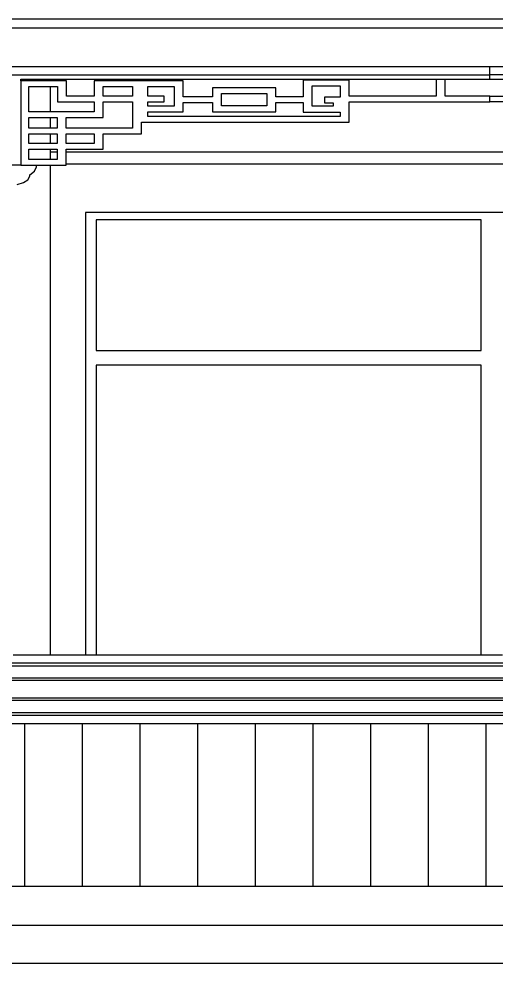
# Model space of a CAD drawing. Extents: x -24961 to 905641, y -154323 to 635957.
# Drawn here: x 414500 to 416471, y -115572 to -111672 of the extents above; entities that cross this region are included whole.
import ezdxf

# ---------------------------------------------------------------- set-up
doc = ezdxf.new("R2010")
doc.units = 0
doc.header["$LTSCALE"] = 1000
doc.header["$MEASUREMENT"] = 0
doc.layers.add('DOTE', color=1, linetype='Continuous')
doc.layers.add('窗', color=154, linetype='Continuous')

msp = doc.modelspace()

# ---------------------------------------------------------------- hatches: boundary and pattern name
h = msp.add_hatch()
h.set_pattern_fill('ANSI31', color=251, scale=150, angle=45)
h.set_pattern_definition([(90, (199497.05, 453805.97), (-238.125, 4e-14), [])])
h.paths.add_polyline_path([(406165.8, -115254.5), (430990.6, -115254.5), (430990.6, -114581.8), (406165.8, -114581.8)])

# ---------------------------------------------------------------- linework, layer by layer
for p, q in [((406028.2, -111708.5), (431128.2, -111708.5)), ((414418.2, -111868.5), (416444.2, -111868.5)), ((416444.2, -111902.6), (416444.2, -111868.5)), ((416444.2, -111868.5), (418488.2, -111868.5)), ((414459.5, -111902.6), (416444.2, -111902.6)), ((414507.1, -111928.2), (414507.1, -111921.4)), ((414507.1, -111921.4), (414628.2, -111921.4)), ((414507.1, -111928.2), (414507.1, -112276.1)), ((414628.2, -111928.2), (414507.1, -111928.2)), ((414628.2, -111921.4), (416223, -111921.4)), ((414628.2, -111921.4), (414628.2, -111921.9)), ((416223, -111921.9), (414628.2, -111921.9)), ((414628.2, -111921.9), (414628.2, -111928.2)), ((414696.4, -111928.2), (414628.2, -111928.2)), ((414696.4, -111991.2), (414696.4, -111928.2)), ((414811, -111927.7), (414811.1, -111991.2)), ((415178.1, -111927.7), (414811, -111927.7)), ((415178.1, -111994.1), (415178.1, -111927.7)), ((415673.5, -111925.5), (415673.5, -111994.1)), ((415863.9, -111925.5), (415673.5, -111925.5)), ((415863.9, -111991.3), (415863.9, -111925.5)), ((416223, -111921.4), (416260.2, -111921.4)), ((416223, -111921.4), (416223, -111921.9)), ((416223, -111921.9), (416223, -111991.3)), ((416260.2, -111921.9), (416260.2, -111921.4)), ((416260.2, -111921.4), (416444.2, -111921.4)), ((416628.1, -111921.9), (416260.2, -111921.9)), ((416260.2, -111991.3), (416260.2, -111921.9)), ((418428.8, -111902.6), (416444.2, -111902.6)), ((416444.2, -111921.4), (416444.2, -111902.6)), ((416444.2, -111921.4), (416628.1, -111921.4)), ((414540.7, -112055.6), (414540.7, -111951.7)), ((414540.7, -111951.7), (414628.2, -111951.7)), ((414628.2, -111951.7), (414628.2, -112055.6)), ((414628.2, -111951.7), (414659.2, -111951.7)), ((414659.2, -111951.7), (414659.2, -112014.6)), ((414848.2, -111951.1), (414969.4, -111951.1)), ((414848.2, -111991.2), (414848.2, -111951.1)), ((414969.4, -111951.1), (414969.4, -111991.2)), ((415032.1, -111951.1), (415140.9, -111951.1)), ((415032.1, -111991.2), (415032.1, -111951.1)), ((415140.9, -111951.1), (415140.9, -112032.4)), ((415298.8, -111956.4), (415298.8, -111994.1)), ((415561.3, -111956.4), (415298.8, -111956.4)), ((415561.3, -111994.1), (415561.3, -111956.4)), ((415710.7, -111948.9), (415826.7, -111948.9)), ((415710.7, -112033), (415710.7, -111948.9)), ((415826.7, -111948.9), (415826.7, -111994.9)), ((414811.1, -111991.2), (414696.4, -111991.2)), ((414969.4, -111991.2), (414848.2, -111991.2)), ((415099.8, -111991.2), (415032.1, -111991.2)), ((415099.8, -112014.6), (415099.8, -111991.2)), ((415298.8, -111994.1), (415178.1, -111994.1)), ((415336, -112031.7), (415336, -111979.9)), ((415336, -111979.9), (415524.1, -111979.9)), ((415524.1, -111979.9), (415524.1, -112031.7)), ((415673.5, -111994.1), (415561.3, -111994.1)), ((415761.6, -111994.9), (415761.6, -112018.3)), ((415826.7, -111994.9), (415761.6, -111994.9)), ((416223, -111991.3), (415863.9, -111991.3)), ((416444.2, -111991.3), (416260.2, -111991.3)), ((416444.2, -112014.8), (416444.2, -111991.3)), ((416444.2, -111991.3), (416628.1, -111991.3)), ((414659.2, -112014.6), (414811, -112014.6)), ((414811, -112014.6), (414811, -112055.6)), ((414848.3, -112014.6), (414969.4, -112014.6)), ((414848.3, -112079), (414848.3, -112014.6)), ((414969.4, -112014.6), (414969.4, -112123)), ((415032.1, -112014.6), (415099.8, -112014.6)), ((415032.1, -112032.4), (415032.1, -112014.6)), ((415140.9, -112032.4), (415032.1, -112032.4)), ((415178.1, -112017.5), (415298.8, -112017.5)), ((415178.1, -112055.8), (415178.1, -112017.5)), ((415298.8, -112017.5), (415298.8, -112055.2)), ((415524.1, -112031.7), (415336, -112031.7)), ((415561.3, -112017.5), (415673.5, -112017.5)), ((415561.3, -112055.2), (415561.3, -112017.5)), ((415673.5, -112017.5), (415673.5, -112056.5)), ((415797.3, -112033), (415710.7, -112033)), ((415761.6, -112018.3), (415797.3, -112018.3)), ((415797.3, -112018.3), (415797.3, -112033)), ((415863.9, -112014.8), (416444.2, -112014.8)), ((415863.9, -112098.6), (415863.9, -112014.8)), ((417024.4, -112014.8), (416444.2, -112014.8)), ((414628.2, -112055.6), (414540.7, -112055.6)), ((414540.7, -112123), (414540.7, -112079)), ((414540.7, -112079), (414628.2, -112079)), ((414811, -112055.6), (414628.2, -112055.6)), ((414628.2, -112079), (414628.2, -112123)), ((414628.2, -112079), (414657.2, -112079)), ((414657.2, -112079), (414657.2, -112123)), ((414694.5, -112079), (414848.3, -112079)), ((414694.5, -112123), (414694.5, -112079)), ((415032.1, -112055.8), (415178.1, -112055.8)), ((415032.1, -112075.2), (415032.1, -112055.8)), ((415826.7, -112075.2), (415032.1, -112075.2)), ((415298.8, -112055.2), (415561.3, -112055.2)), ((415673.5, -112056.5), (415826.7, -112056.5)), ((415826.7, -112056.5), (415826.7, -112075.2)), ((414628.2, -112123), (414540.7, -112123)), ((414657.2, -112123), (414628.2, -112123)), ((414969.4, -112123), (414694.5, -112123)), ((415006.6, -112098.6), (415863.9, -112098.6)), ((415006.6, -112146.5), (415006.6, -112098.6)), ((414540.7, -112187.1), (414540.7, -112146.5)), ((414540.7, -112146.5), (414628.2, -112146.5)), ((414628.2, -112146.5), (414628.2, -112187.1)), ((414628.2, -112146.5), (414657.2, -112146.5)), ((414657.2, -112146.5), (414657.2, -112187.1)), ((414694.5, -112146.5), (414810.1, -112146.5)), ((414694.5, -112187.1), (414694.5, -112146.5)), ((414810.1, -112146.5), (414810.1, -112187.1)), ((414847.3, -112146.5), (415006.6, -112146.5)), ((414847.3, -112210.6), (414847.3, -112146.5)), ((414628.2, -112187.1), (414540.7, -112187.1)), ((414657.2, -112187.1), (414628.2, -112187.1)), ((414810.1, -112187.1), (414694.5, -112187.1)), ((414540.7, -112252.3), (414540.7, -112210.6)), ((414540.7, -112210.6), (414628.2, -112210.6)), ((414628.2, -112210.6), (414657.2, -112210.6)), ((414628.2, -112210.6), (414628.2, -112221.9)), ((414657.2, -112221.9), (414628.2, -112221.9)), ((414628.2, -112221.9), (414628.2, -112252.3)), ((414657.2, -112210.6), (414657.2, -112221.9)), ((414657.2, -112221.9), (414657.2, -112252.3)), ((414694.5, -112210.6), (414847.3, -112210.6)), ((414694.5, -112221.9), (414694.5, -112210.6)), ((418193.9, -112221.9), (414694.5, -112221.9)), ((414694.5, -112271.9), (414694.5, -112221.9)), ((414507.1, -112276.1), (414459.5, -112276.1)), ((414507.1, -112276.1), (414572.7, -112276.1)), ((414628.2, -112252.3), (414540.7, -112252.3)), ((414573, -112283.4), (414572.7, -112276.1)), ((414572.7, -112276.1), (414628.2, -112276.1)), ((414657.2, -112252.3), (414628.2, -112252.3)), ((414628.2, -112276.1), (414628.2, -114299.3)), ((414628.2, -112276.1), (414694.5, -112276.1)), ((418193.9, -112271.9), (414694.5, -112271.9)), ((414694.5, -112276.1), (414694.5, -112271.9)), ((414544.3, -112316.4), (414564.6, -112301.1)), ((414544.4, -112321.4), (414544.3, -112316.4)), ((414564.6, -112301.1), (414573, -112283.4)), ((414492.2, -112355.6), (414518.5, -112348)), ((414518.5, -112348), (414536.9, -112336)), ((414536.9, -112336), (414544.4, -112321.4)), ((414628.2, -114299.3), (414476.2, -114299.3)), ((414775, -114299.3), (414628.2, -114299.3)), ((414819, -114299.3), (414775, -114299.3)), ((416409.2, -114299.3), (414819, -114299.3)), ((416497.3, -114299.3), (416409.2, -114299.3)), ((430990.6, -114333.1), (406165.8, -114333.1)), ((430990.6, -114344.9), (406165.8, -114344.9)), ((430990.6, -114395.1), (406165.8, -114395.1)), ((430990.6, -114404.8), (406165.8, -114404.8)), ((406213.4, -114486), (430963.1, -114486)), ((406217.1, -114476.4), (430959.4, -114476.4)), ((406194, -114536.3), (430982.5, -114536.3)), ((406165.8, -114581.8), (430990.6, -114581.8)), ((406189.5, -114548.1), (430987, -114548.1)), ((406165.8, -115254.5), (430990.6, -115254.5)), ((406028.2, -115414.5), (431128.2, -115414.5))]:
    msp.add_line(p, q)
at = {"layer": 'DOTE'}
for p, q in [((392103, -111671.9), (443041.3, -111671.9)), ((392103, -115571.9), (443041.3, -115571.9))]:
    msp.add_line(p, q, dxfattribs=at)
at = {"layer": '窗'}
for p, q in [((418131.5, -112471.9), (414775, -112471.9)), ((414775, -112471.9), (414775, -114299.3)), ((414819, -112501.9), (414819, -113041.9)), ((416409.2, -112501.9), (414819, -112501.9)), ((416409.2, -113041.9), (416409.2, -112501.9)), ((414819, -113041.9), (416409.2, -113041.9)), ((416409.2, -113101.9), (414819, -113101.9)), ((414819, -113101.9), (414819, -114299.3)), ((416409.2, -114299.3), (416409.2, -113101.9))]:
    msp.add_line(p, q, dxfattribs=at)

doc.saveas('drawing.dxf')
